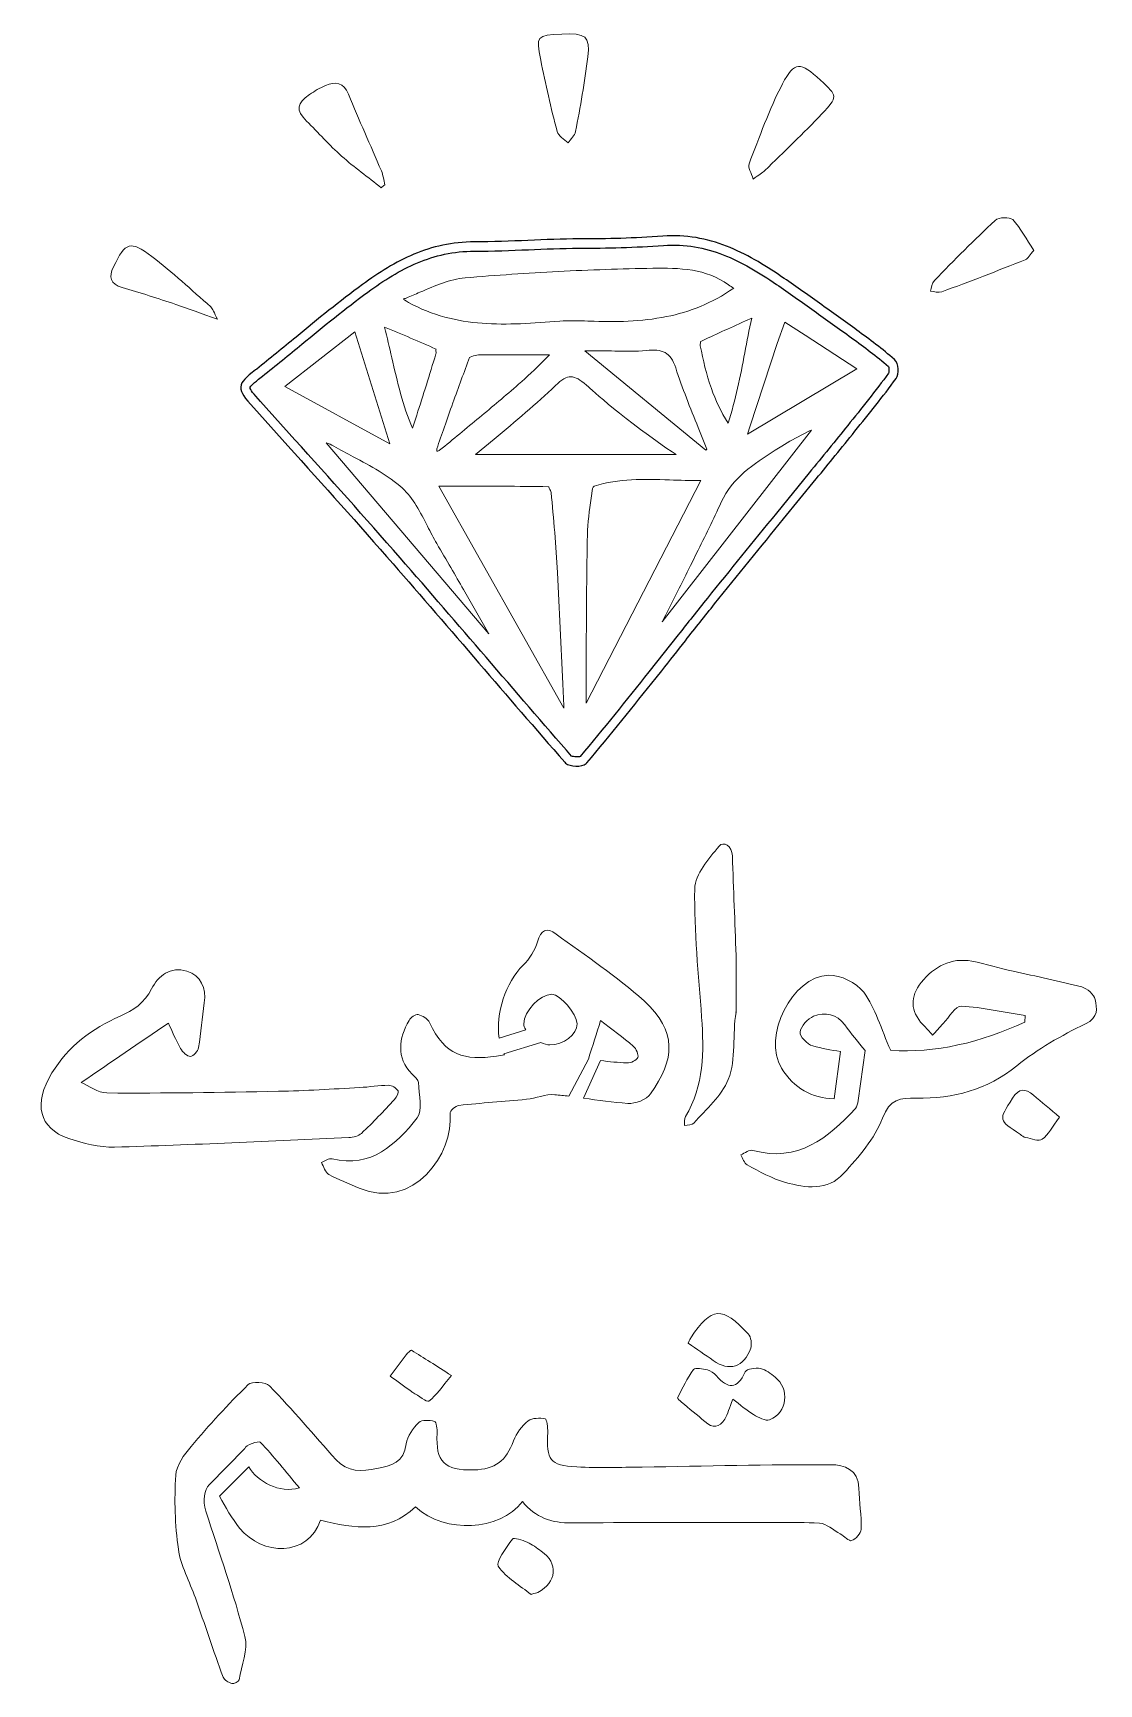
# Model space of a CAD drawing. Header units: millimetres. Extents: x -16 to 15.9, y -25.9 to 23.5.
import ezdxf

# ---------------------------------------------------------------- set-up
doc = ezdxf.new("R2010")
doc.units = ezdxf.units.MM
doc.header["$MEASUREMENT"] = 0
doc.layers.add('Layer 1', color=7, linetype='Continuous')

msp = doc.modelspace()

# ---------------------------------------------------------------- linework, layer by layer
at = {"layer": 'Layer 1', "color": 250, "lineweight": 18}
for points, knots in [([(-0.1737, 23.4468), (0.5492, 23.4813), (0.6822, 23.3878), (0.6077, 22.7651), (0.5175, 22.0161), (0.3797, 21.2721), (0.2434, 20.5298), (0.2212, 20.4096), (0.096, 20.308), (0.0188, 20.1984), (-0.0941, 20.3085), (-0.2742, 20.4015), (-0.3087, 20.5326), (-0.4944, 21.2394), (-0.6607, 21.9521), (-0.8013, 22.6701), (-0.946, 23.4074), (-0.9293, 23.4107), (-0.1737, 23.4468)], [0, 0, 0, 0, 0.1666667, 0.1666667, 0.1666667, 0.3333333, 0.3333333, 0.3333333, 0.5, 0.5, 0.5, 0.6666667, 0.6666667, 0.6666667, 0.8333333, 0.8333333, 0.8333333, 1, 1, 1, 1]), ([(5.5584, 19.1125), (5.5023, 19.2994), (5.3944, 19.4595), (5.4339, 19.5618), (5.7463, 20.3698), (6.036, 21.1927), (6.4348, 21.9584), (6.7923, 22.645), (6.9764, 22.6267), (7.5723, 22.0706), (8.0879, 21.5908), (8.1033, 21.5759), (7.6135, 21.0592), (7.0613, 20.4782), (6.4781, 19.9261), (5.9049, 19.365), (5.8303, 19.2921), (5.7353, 19.2398), (5.5584, 19.1125)], [0, 0, 0, 0, 0.1666667, 0.1666667, 0.1666667, 0.3333333, 0.3333333, 0.3333333, 0.5, 0.5, 0.5, 0.6666667, 0.6666667, 0.6666667, 0.8333333, 0.8333333, 0.8333333, 1, 1, 1, 1]), ([(-5.5738, 18.8532), (-5.9709, 19.1657), (-6.3846, 19.4605), (-6.7604, 19.7964), (-7.1297, 20.1255), (-7.4599, 20.4981), (-7.8103, 20.8483), (-8.1321, 21.1703), (-8.1127, 21.3855), (-7.7223, 21.6406), (-7.569, 21.7407), (-7.4121, 21.8419), (-7.2436, 21.9103), (-6.944, 22.0315), (-6.7038, 22.0183), (-6.5547, 21.6474), (-6.245, 20.8773), (-5.8958, 20.1226), (-5.571, 19.3582), (-5.5155, 19.2269), (-5.4999, 19.079), (-5.466, 18.9389), (-5.5021, 18.9105), (-5.5382, 18.8815), (-5.5738, 18.8532)], [0, 0, 0, 0, 0.125, 0.125, 0.125, 0.25, 0.25, 0.25, 0.375, 0.375, 0.375, 0.5, 0.5, 0.5, 0.625, 0.625, 0.625, 0.75, 0.75, 0.75, 0.875, 0.875, 0.875, 1, 1, 1, 1]), ([(13.9571, 16.9775), (13.8465, 16.8513), (13.7915, 16.7316), (13.7035, 16.6966), (12.8733, 16.3658), (12.0388, 16.0449), (11.2009, 15.7352), (11.1047, 15.6997), (10.9789, 15.747), (10.8661, 15.7558), (10.9034, 15.8632), (10.9101, 16), (10.9811, 16.0733), (11.5784, 16.6843), (12.1762, 17.2961), (12.804, 17.8748), (12.9074, 17.97), (13.2455, 17.9839), (13.3271, 17.8966), (13.5695, 17.6381), (13.738, 17.311), (13.9571, 16.9775)], [0, 0, 0, 0, 0.1428571, 0.1428571, 0.1428571, 0.2857143, 0.2857143, 0.2857143, 0.4285714, 0.4285714, 0.4285714, 0.5714286, 0.5714286, 0.5714286, 0.7142857, 0.7142857, 0.7142857, 0.8571429, 0.8571429, 0.8571429, 1, 1, 1, 1]), ([(-10.4802, 14.9163), (-10.9689, 15.091), (-11.3442, 15.2339), (-11.7257, 15.3596), (-12.2578, 15.5358), (-12.7916, 15.7099), (-13.3299, 15.8655), (-13.6931, 15.9706), (-13.7358, 16.182), (-13.589, 16.4861), (-13.2309, 17.2273), (-13.0925, 17.2857), (-12.4397, 16.7892), (-11.8264, 16.3226), (-11.2586, 15.7949), (-10.6775, 15.2867), (-10.6092, 15.2261), (-10.5842, 15.116), (-10.4802, 14.9163)], [0, 0, 0, 0, 0.1666667, 0.1666667, 0.1666667, 0.3333333, 0.3333333, 0.3333333, 0.5, 0.5, 0.5, 0.6666667, 0.6666667, 0.6666667, 0.8333333, 0.8333333, 0.8333333, 1, 1, 1, 1]), ([(5.0474, -5.8217), (4.9273, -6.4906), (5.0608, -7.2167), (4.8128, -7.8346), (4.6137, -8.3294), (4.1467, -8.7192), (3.7841, -9.1435), (3.7324, -9.2041), (3.5996, -9.1936), (3.5039, -9.2158), (3.5122, -9.1252), (3.4916, -9.0167), (3.534, -8.9455), (4.0827, -8.0152), (4.0888, -7.0033), (4.0155, -5.9723), (3.9238, -4.6912), (3.7837, -3.4074), (3.8097, -2.1279), (3.8187, -1.6925), (4.2245, -1.2299), (4.5371, -0.8529), (4.6693, -0.6932), (4.9262, -0.8417), (4.9357, -1.1459), (4.9658, -2.138), (5.0164, -3.1294), (5.0448, -4.1213), (5.0602, -4.6879), (5.0474, -5.255), (5.0474, -5.8217), (5.0998, -5.8284), (4.9953, -5.8155), (5.0474, -5.8217)], [0, 0, 0, 0, 0.0909091, 0.0909091, 0.0909091, 0.1818182, 0.1818182, 0.1818182, 0.2727273, 0.2727273, 0.2727273, 0.3636364, 0.3636364, 0.3636364, 0.4545455, 0.4545455, 0.4545455, 0.5454545, 0.5454545, 0.5454545, 0.6363636, 0.6363636, 0.6363636, 0.7272727, 0.7272727, 0.7272727, 0.8181818, 0.8181818, 0.8181818, 0.9090909, 0.9090909, 0.9090909, 1, 1, 1, 1]), ([(0.9911, -6.0708), (0.8677, -6.4612), (0.7531, -6.8231), (0.6241, -7.2302), (0.6241, -7.2302), (0.0403, -8.3347), (0.0403, -8.3347), (-0.1003, -8.3176), (-0.2409, -8.3023), (-0.3818, -8.2905), (-0.6581, -8.2678), (-0.9439, -8.399), (-1.229, -8.428), (-1.903, -8.4964), (-2.5796, -8.5358), (-3.2525, -8.6119), (-3.3515, -8.6231), (-3.52, -8.7782), (-3.5134, -8.8521), (-3.3988, -10.0349), (-4.6049, -11.7914), (-6.2373, -11.083), (-6.5426, -10.9506), (-6.859, -10.8378), (-7.1482, -10.6754), (-7.2538, -10.6154), (-7.2943, -10.4403), (-7.3649, -10.318), (-7.2589, -10.279), (-7.1399, -10.186), (-7.0481, -10.2084), (-5.866, -10.4947), (-5.1348, -9.7758), (-4.5002, -8.9878), (-4.3212, -8.7654), (-4.4469, -8.2872), (-4.4619, -7.9269), (-4.4659, -7.8407), (-4.5809, -7.754), (-4.6537, -7.6756), (-5.137, -7.1634), (-5.0464, -6.6152), (-4.7415, -6.0659), (-4.6938, -5.979), (-4.5464, -5.8741), (-4.4736, -5.8917), (-4.3446, -5.9234), (-4.181, -6.018), (-4.1293, -6.1308), (-3.6688, -7.1308), (-3.0793, -7.2718), (-2.1268, -7.1377), (-2.1268, -7.1377), (-2.1266, -7.1377), (-2.1266, -7.1377), (-2.0488, -7.1267), (-1.9685, -7.1139), (-1.8858, -7.0996), (-1.8858, -7.0996), (-1.9017, -7.0687), (-1.9017, -7.0687), (-1.9017, -7.0687), (-0.7966, -6.7296), (-0.7966, -6.7296), (-0.7054, -6.7715), (-0.6125, -6.7979), (-0.5281, -6.8004), (-0.1282, -6.8125), (0.2905, -6.4867), (0.2865, -6.1649), (0.2832, -5.8723), (-0.2194, -5.2863), (-0.4669, -5.2863), (-0.8178, -5.2857), (-1.302, -5.7927), (-1.3086, -6.1682), (-1.3097, -6.2248), (-1.2875, -6.2873), (-1.2489, -6.3504), (-1.2489, -6.3504), (-2.0453, -6.595), (-2.0453, -6.595), (-2.1537, -5.8611), (-1.8574, -4.9367), (-1.3275, -4.4163), (-1.1357, -4.2277), (-0.9738, -3.968), (-0.8966, -3.7117), (-0.7899, -3.3564), (-0.6203, -3.2775), (-0.3418, -3.482), (0.5463, -4.136), (1.4748, -4.7474), (2.2916, -5.4814), (3.2981, -6.3866), (3.2113, -7.2491), (2.4873, -8.2644), (2.3635, -8.439), (2.0313, -8.5675), (1.8074, -8.5518), (1.363, -8.5217), (0.9214, -8.4548), (0.4798, -8.393), (0.4798, -8.393), (0.9881, -7.2703), (0.9881, -7.2703), (1.2596, -7.301), (1.5189, -7.3297), (1.779, -7.3398), (1.8919, -7.3435), (2.0709, -7.263), (2.1059, -7.1757), (2.1387, -7.0928), (2.0548, -6.915), (1.9691, -6.8398), (1.6644, -6.5763), (1.3364, -6.3389), (0.9911, -6.0708)], [0, 0, 0, 0, 0.025641, 0.025641, 0.025641, 0.0512821, 0.0512821, 0.0512821, 0.0769231, 0.0769231, 0.0769231, 0.1025641, 0.1025641, 0.1025641, 0.1282051, 0.1282051, 0.1282051, 0.1538462, 0.1538462, 0.1538462, 0.1794872, 0.1794872, 0.1794872, 0.2051282, 0.2051282, 0.2051282, 0.2307692, 0.2307692, 0.2307692, 0.2564103, 0.2564103, 0.2564103, 0.2820513, 0.2820513, 0.2820513, 0.3076923, 0.3076923, 0.3076923, 0.3333333, 0.3333333, 0.3333333, 0.3589744, 0.3589744, 0.3589744, 0.3846154, 0.3846154, 0.3846154, 0.4102564, 0.4102564, 0.4102564, 0.4358974, 0.4358974, 0.4358974, 0.4615385, 0.4615385, 0.4615385, 0.4871795, 0.4871795, 0.4871795, 0.5128205, 0.5128205, 0.5128205, 0.5384615, 0.5384615, 0.5384615, 0.5641026, 0.5641026, 0.5641026, 0.5897436, 0.5897436, 0.5897436, 0.6153846, 0.6153846, 0.6153846, 0.6410256, 0.6410256, 0.6410256, 0.6666667, 0.6666667, 0.6666667, 0.6923077, 0.6923077, 0.6923077, 0.7179487, 0.7179487, 0.7179487, 0.7435897, 0.7435897, 0.7435897, 0.7692308, 0.7692308, 0.7692308, 0.7948718, 0.7948718, 0.7948718, 0.8205128, 0.8205128, 0.8205128, 0.8461538, 0.8461538, 0.8461538, 0.8717949, 0.8717949, 0.8717949, 0.8974359, 0.8974359, 0.8974359, 0.9230769, 0.9230769, 0.9230769, 0.9487179, 0.9487179, 0.9487179, 0.974359, 0.974359, 0.974359, 1, 1, 1, 1]), ([(-11.9474, -6.1497), (-12.8209, -6.7447), (-13.6522, -7.3107), (-14.5563, -7.9268), (-14.3273, -8.0247), (-14.057, -8.237), (-13.7851, -8.2387), (-12.0748, -8.2498), (-10.3632, -8.222), (-8.6529, -8.1886), (-7.8427, -8.1725), (-7.033, -8.1197), (-6.2235, -8.0769), (-5.9332, -8.0619), (-5.6441, -8.0113), (-5.3544, -8.0096), (-5.2554, -8.0091), (-5.1265, -8.0885), (-5.0691, -8.1708), (-5.0392, -8.2143), (-5.112, -8.3644), (-5.1749, -8.4317), (-5.4967, -8.7786), (-5.8221, -9.1228), (-6.1663, -9.447), (-6.2541, -9.5298), (-6.4136, -9.566), (-6.5432, -9.572), (-8.8797, -9.6772), (-11.2167, -9.7917), (-13.555, -9.8595), (-14.0119, -9.8729), (-14.4912, -9.7489), (-14.9305, -9.601), (-15.8253, -9.299), (-15.9987, -8.5551), (-15.4316, -7.6382), (-14.9411, -6.8448), (-14.2416, -6.3098), (-13.3926, -5.9394), (-13.0044, -5.7698), (-12.6625, -5.5474), (-12.4483, -5.1232), (-12.2516, -4.7328), (-11.8779, -4.4403), (-11.3953, -4.5949), (-10.9659, -4.7317), (-10.813, -5.0953), (-10.8715, -5.5425), (-10.9292, -5.9889), (-10.9666, -6.4387), (-11.0438, -6.8813), (-11.0622, -6.9871), (-11.2046, -7.1483), (-11.2868, -7.1466), (-11.3891, -7.1444), (-11.5215, -7.0181), (-11.5816, -6.9119), (-11.7299, -6.6501), (-11.8445, -6.3687), (-11.9474, -6.1497)], [0, 0, 0, 0, 0.05, 0.05, 0.05, 0.1, 0.1, 0.1, 0.15, 0.15, 0.15, 0.2, 0.2, 0.2, 0.25, 0.25, 0.25, 0.3, 0.3, 0.3, 0.35, 0.35, 0.35, 0.4, 0.4, 0.4, 0.45, 0.45, 0.45, 0.5, 0.5, 0.5, 0.55, 0.55, 0.55, 0.6, 0.6, 0.6, 0.65, 0.65, 0.65, 0.7, 0.7, 0.7, 0.75, 0.75, 0.75, 0.8, 0.8, 0.8, 0.85, 0.85, 0.85, 0.9, 0.9, 0.9, 0.95, 0.95, 0.95, 1, 1, 1, 1]), ([(8.9095, -6.9719), (8.7067, -6.7167), (8.492, -6.4692), (8.3035, -6.2041), (8.0566, -5.857), (7.7085, -5.8165), (7.3688, -5.9444), (7.1902, -6.0123), (6.9913, -6.2347), (6.9601, -6.4149), (6.9394, -6.5332), (7.1785, -6.7868), (7.3415, -6.8302), (7.6128, -6.9033), (7.8897, -6.9542), (8.1679, -6.9999), (8.1679, -6.9999), (7.9792, -8.4166), (7.9792, -8.4166), (7.3184, -8.3922), (6.7785, -8.1066), (6.4046, -7.4923), (5.8307, -6.551), (6.7199, -4.7439), (7.8136, -4.716), (8.1689, -4.7072), (8.6594, -4.9402), (8.8657, -5.2244), (9.2148, -5.7059), (9.3873, -6.3159), (9.6759, -6.9659), (10.9986, -7.0508), (12.376, -6.729), (13.6921, -6.1179), (13.6921, -6.1179), (13.7032, -5.9232), (13.7032, -5.9232), (13.0643, -5.8203), (12.4277, -5.6742), (11.785, -5.643), (11.6136, -5.6346), (11.4229, -5.9756), (11.2461, -6.1601), (11.1365, -6.2736), (11.0359, -6.3953), (10.9308, -6.5138), (10.8334, -6.4065), (10.7379, -6.2985), (10.6389, -6.1929), (10.2568, -5.7864), (10.2491, -5.3555), (10.5899, -4.9329), (10.977, -4.4544), (11.4718, -4.1775), (12.1079, -4.2965), (12.5243, -4.3748), (12.9319, -4.5017), (13.3451, -4.5967), (14.028, -4.7528), (14.7174, -4.8841), (15.393, -5.0664), (15.556, -5.1098), (15.7678, -5.2939), (15.7956, -5.4435), (15.8451, -5.7048), (15.9097, -5.9783), (15.5043, -6.1724), (14.7841, -6.516), (14.0752, -6.9259), (13.4535, -7.4224), (12.5538, -8.1408), (11.5518, -8.4221), (10.4398, -8.3927), (9.9539, -8.3793), (9.6497, -8.4155), (9.43, -8.9943), (9.197, -9.6071), (8.7144, -10.147), (8.2634, -10.6491), (7.7892, -11.1784), (7.1253, -11.0805), (6.5214, -10.9142), (6.1222, -10.8042), (5.7489, -10.5884), (5.3781, -10.3927), (5.2863, -10.3449), (5.2502, -10.1909), (5.1891, -10.0858), (5.3092, -10.0402), (5.4471, -9.929), (5.5466, -9.9569), (6.8989, -10.3333), (7.7892, -9.5882), (8.6222, -8.7052), (8.6732, -8.6511), (8.6843, -8.5498), (8.6961, -8.4666), (8.6961, -8.4666), (8.9095, -6.9719), (8.9095, -6.9719)], [0, 0, 0, 0, 0.030303, 0.030303, 0.030303, 0.0606061, 0.0606061, 0.0606061, 0.0909091, 0.0909091, 0.0909091, 0.1212121, 0.1212121, 0.1212121, 0.1515152, 0.1515152, 0.1515152, 0.1818182, 0.1818182, 0.1818182, 0.2121212, 0.2121212, 0.2121212, 0.2424242, 0.2424242, 0.2424242, 0.2727273, 0.2727273, 0.2727273, 0.3030303, 0.3030303, 0.3030303, 0.3333333, 0.3333333, 0.3333333, 0.3636364, 0.3636364, 0.3636364, 0.3939394, 0.3939394, 0.3939394, 0.4242424, 0.4242424, 0.4242424, 0.4545455, 0.4545455, 0.4545455, 0.4848485, 0.4848485, 0.4848485, 0.5151515, 0.5151515, 0.5151515, 0.5454545, 0.5454545, 0.5454545, 0.5757576, 0.5757576, 0.5757576, 0.6060606, 0.6060606, 0.6060606, 0.6363636, 0.6363636, 0.6363636, 0.6666667, 0.6666667, 0.6666667, 0.6969697, 0.6969697, 0.6969697, 0.7272727, 0.7272727, 0.7272727, 0.7575758, 0.7575758, 0.7575758, 0.7878788, 0.7878788, 0.7878788, 0.8181818, 0.8181818, 0.8181818, 0.8484848, 0.8484848, 0.8484848, 0.8787879, 0.8787879, 0.8787879, 0.9090909, 0.9090909, 0.9090909, 0.9393939, 0.9393939, 0.9393939, 0.969697, 0.969697, 0.969697, 1, 1, 1, 1]), ([(14.7277, -8.96), (14.508, -9.2569), (14.398, -9.4927), (14.2133, -9.6228), (14.1094, -9.6967), (13.8819, -9.6028), (13.7117, -9.5722), (13.6556, -9.5616), (13.6061, -9.5128), (13.5555, -9.4798), (12.891, -9.0495), (12.9016, -9.0557), (13.3219, -8.3923), (13.5138, -8.0898), (13.7018, -8.0948), (13.947, -8.306), (14.1961, -8.5207), (14.4508, -8.7286), (14.7277, -8.96)], [0, 0, 0, 0, 0.1666667, 0.1666667, 0.1666667, 0.3333333, 0.3333333, 0.3333333, 0.5, 0.5, 0.5, 0.6666667, 0.6666667, 0.6666667, 0.8333333, 0.8333333, 0.8333333, 1, 1, 1, 1]), ([(3.6161, -15.7302), (3.6656, -15.6179), (3.6738, -15.5878), (3.6905, -15.5629), (4.3088, -14.6316), (4.6375, -14.6048), (5.4109, -15.4506), (5.4943, -15.5418), (5.5266, -15.753), (5.4844, -15.8749), (5.287, -16.4486), (4.8383, -16.5843), (4.3616, -16.2451), (4.1177, -16.0705), (3.868, -15.9037), (3.6161, -15.7302)], [0, 0, 0, 0, 0.2, 0.2, 0.2, 0.4, 0.4, 0.4, 0.6, 0.6, 0.6, 0.8, 0.8, 0.8, 1, 1, 1, 1]), ([(-3.4754, -16.6942), (-3.7573, -17.0305), (-3.9207, -17.2868), (-4.1482, -17.4592), (-4.2093, -17.5054), (-4.4645, -17.2941), (-4.6303, -17.2012), (-4.6436, -17.1933), (-4.6541, -17.1823), (-4.6664, -17.1733), (-4.8805, -17.02), (-5.0945, -16.866), (-5.3087, -16.7118), (-5.1501, -16.4984), (-4.9939, -16.2837), (-4.831, -16.0741), (-4.7876, -16.0173), (-4.6915, -15.9273), (-4.6708, -15.9401), (-4.2973, -16.1647), (-3.9308, -16.4027), (-3.4754, -16.6942)], [0, 0, 0, 0, 0.1428571, 0.1428571, 0.1428571, 0.2857143, 0.2857143, 0.2857143, 0.4285714, 0.4285714, 0.4285714, 0.5714286, 0.5714286, 0.5714286, 0.7142857, 0.7142857, 0.7142857, 0.8571429, 0.8571429, 0.8571429, 1, 1, 1, 1]), ([(4.9502, -17.4027), (4.8429, -17.6745), (4.7973, -17.8481), (4.7095, -17.9959), (4.5509, -18.2645), (4.3453, -18.2801), (4.1095, -18.0716), (3.8831, -17.8709), (3.6435, -17.6846), (3.4117, -17.4895), (3.366, -17.451), (3.2848, -17.3789), (3.2943, -17.3604), (3.4423, -17.0724), (3.5824, -16.7761), (3.7742, -16.5186), (3.8231, -16.453), (4.05, -16.497), (4.1867, -16.5291), (4.2846, -16.552), (4.3864, -16.622), (4.4537, -16.6987), (4.8035, -17.0986), (5.0736, -17.1235), (5.3184, -16.587), (5.3595, -16.4964), (5.6319, -16.4585), (5.7815, -16.4853), (5.9361, -16.5124), (6.0817, -16.6354), (6.213, -16.7394), (6.6618, -17.0951), (6.5839, -17.8087), (6.0512, -18.0188), (5.9288, -18.0678), (5.7148, -17.9515), (5.5703, -17.8653), (5.3561, -17.7374), (5.1676, -17.5678), (4.9502, -17.4027)], [0, 0, 0, 0, 0.0769231, 0.0769231, 0.0769231, 0.1538462, 0.1538462, 0.1538462, 0.2307692, 0.2307692, 0.2307692, 0.3076923, 0.3076923, 0.3076923, 0.3846154, 0.3846154, 0.3846154, 0.4615385, 0.4615385, 0.4615385, 0.5384615, 0.5384615, 0.5384615, 0.6153846, 0.6153846, 0.6153846, 0.6923077, 0.6923077, 0.6923077, 0.7692308, 0.7692308, 0.7692308, 0.8461538, 0.8461538, 0.8461538, 0.9230769, 0.9230769, 0.9230769, 1, 1, 1, 1]), ([(-8.026, -20.0602), (-8.4353, -19.5675), (-8.795, -19.1093), (-9.1949, -18.6896), (-9.2415, -18.6405), (-9.6408, -18.7813), (-9.6575, -18.8735), (-9.6575, -18.8735), (-10.7233, -19.9633), (-10.7233, -19.9633), (-10.7233, -19.9633), (-10.7233, -19.9634), (-10.7233, -19.9634), (-10.8693, -20.1127), (-10.9298, -20.4297), (-10.8247, -20.7563), (-10.4215, -22.0019), (-9.9855, -23.2402), (-9.658, -24.5052), (-9.5563, -24.8977), (-9.7519, -25.3709), (-9.8309, -25.8031), (-9.8403, -25.853), (-9.9839, -25.9254), (-10.0429, -25.9091), (-10.143, -25.8803), (-10.2763, -25.8079), (-10.308, -25.7224), (-10.595, -24.9344), (-10.8601, -24.1381), (-11.1382, -23.3469), (-11.3089, -22.8605), (-11.5759, -22.39), (-11.6481, -21.8906), (-11.7537, -21.1634), (-11.7699, -20.4138), (-11.7266, -19.6793), (-11.7087, -19.3823), (-11.4752, -19.0653), (-11.2673, -18.8196), (-10.725, -18.1786), (-10.1601, -17.553), (-9.559, -16.9681), (-9.4512, -16.8629), (-9.0341, -16.8885), (-8.9184, -17.0075), (-8.229, -17.7171), (-7.5845, -18.471), (-6.9272, -19.2127), (-6.5853, -19.5987), (-6.1549, -19.5642), (-5.7118, -19.4797), (-5.2798, -19.3974), (-4.8933, -19.2973), (-4.8282, -18.7351), (-4.8021, -18.5094), (-4.6219, -18.273), (-4.4512, -18.1034), (-4.3628, -18.0156), (-4.1304, -18.0279), (-3.9831, -18.0673), (-3.9257, -18.0823), (-3.8924, -18.3014), (-3.9002, -18.4243), (-3.9541, -19.2706), (-3.6905, -19.5398), (-2.8071, -19.518), (-2.1509, -19.5019), (-1.8401, -19.2501), (-1.6137, -18.6445), (-1.5304, -18.4215), (-1.3634, -18.2041), (-1.1784, -18.0545), (-1.0605, -17.96), (-0.8326, -17.9611), (-0.6669, -17.9905), (-0.6185, -17.9995), (-0.5864, -18.2536), (-0.5924, -18.3931), (-0.6308, -19.2367), (-0.5429, -19.3757), (0.28, -19.4274), (0.9312, -19.4692), (1.5867, -19.4424), (2.24, -19.4329), (4.1239, -19.4074), (6.0067, -19.3539), (7.89, -19.3634), (8.2693, -19.3651), (8.7158, -19.5013), (8.7246, -20.0697), (8.7312, -20.4795), (8.8014, -20.8893), (8.7913, -21.2985), (8.7886, -21.4186), (8.6296, -21.5849), (8.5044, -21.6348), (8.4299, -21.6649), (8.2838, -21.5031), (8.1652, -21.4358), (7.9589, -21.3196), (7.7532, -21.1223), (7.5403, -21.1122), (6.7295, -21.0739), (5.916, -21.0966), (5.1037, -21.0972), (3.4461, -21.0977), (1.788, -21.0855), (0.1309, -21.1078), (-0.4734, -21.1155), (-0.9659, -20.9421), (-1.3458, -20.4694), (-2.0574, -21.3513), (-3.6355, -21.4386), (-4.5519, -20.628), (-5.3988, -21.4252), (-6.3718, -21.2774), (-7.3883, -21.0222), (-7.7741, -22.1315), (-9.1386, -22.097), (-9.8137, -21.2617), (-10.0484, -20.9713), (-10.2308, -20.6384), (-10.4163, -20.305), (-10.4163, -20.305), (-9.5432, -19.4236), (-9.5432, -19.4236), (-9.2754, -19.882), (-8.6218, -20.2227), (-8.026, -20.0602)], [0, 0, 0, 0, 0.0232558, 0.0232558, 0.0232558, 0.0465116, 0.0465116, 0.0465116, 0.0697674, 0.0697674, 0.0697674, 0.0930233, 0.0930233, 0.0930233, 0.1162791, 0.1162791, 0.1162791, 0.1395349, 0.1395349, 0.1395349, 0.1627907, 0.1627907, 0.1627907, 0.1860465, 0.1860465, 0.1860465, 0.2093023, 0.2093023, 0.2093023, 0.2325581, 0.2325581, 0.2325581, 0.255814, 0.255814, 0.255814, 0.2790698, 0.2790698, 0.2790698, 0.3023256, 0.3023256, 0.3023256, 0.3255814, 0.3255814, 0.3255814, 0.3488372, 0.3488372, 0.3488372, 0.372093, 0.372093, 0.372093, 0.3953488, 0.3953488, 0.3953488, 0.4186047, 0.4186047, 0.4186047, 0.4418605, 0.4418605, 0.4418605, 0.4651163, 0.4651163, 0.4651163, 0.4883721, 0.4883721, 0.4883721, 0.5116279, 0.5116279, 0.5116279, 0.5348837, 0.5348837, 0.5348837, 0.5581395, 0.5581395, 0.5581395, 0.5813953, 0.5813953, 0.5813953, 0.6046512, 0.6046512, 0.6046512, 0.627907, 0.627907, 0.627907, 0.6511628, 0.6511628, 0.6511628, 0.6744186, 0.6744186, 0.6744186, 0.6976744, 0.6976744, 0.6976744, 0.7209302, 0.7209302, 0.7209302, 0.744186, 0.744186, 0.744186, 0.7674419, 0.7674419, 0.7674419, 0.7906977, 0.7906977, 0.7906977, 0.8139535, 0.8139535, 0.8139535, 0.8372093, 0.8372093, 0.8372093, 0.8604651, 0.8604651, 0.8604651, 0.8837209, 0.8837209, 0.8837209, 0.9069767, 0.9069767, 0.9069767, 0.9302326, 0.9302326, 0.9302326, 0.9534884, 0.9534884, 0.9534884, 0.9767442, 0.9767442, 0.9767442, 1, 1, 1, 1]), ([(-1.0918, -23.2438), (-1.411, -22.9882), (-1.8287, -22.7551), (-2.0722, -22.402), (-2.1573, -22.2797), (-1.8313, -21.8454), (-1.6463, -21.5874), (-1.6107, -21.5379), (-1.3487, -21.6224), (-1.2075, -21.6831), (-1.0557, -21.7487), (-0.9211, -21.8549), (-0.7832, -21.9499), (-0.2678, -22.303), (-0.3179, -22.8908), (-0.8883, -23.1833), (-0.9272, -23.2027), (-0.9728, -23.2095), (-1.0918, -23.2438)], [0, 0, 0, 0, 0.1666667, 0.1666667, 0.1666667, 0.3333333, 0.3333333, 0.3333333, 0.5, 0.5, 0.5, 0.6666667, 0.6666667, 0.6666667, 0.8333333, 0.8333333, 0.8333333, 1, 1, 1, 1])]:
    msp.add_open_spline(points, degree=3, knots=knots, dxfattribs=at)
at = {"layer": 'Layer 1', "color": 140}
for points, knots in [([(0.3436, 17.3189), (0.7791, 17.3189), (1.1957, 17.3243), (1.6012, 17.337), (2.011, 17.3499), (2.4252, 17.3711), (2.8549, 17.4023), (3.547, 17.4532), (4.1731, 17.3312), (4.7602, 17.1042), (5.3413, 16.8795), (5.8821, 16.5524), (6.4109, 16.1885), (6.7906, 15.9274), (7.1678, 15.6615), (7.5431, 15.3939), (7.9316, 15.1165), (8.3008, 14.8498), (8.665, 14.5859), (8.8517, 14.4506), (9.0407, 14.3115), (9.2342, 14.1627), (9.4229, 14.0176), (9.6084, 13.8678), (9.787, 13.7121), (9.8513, 13.6558), (9.8901, 13.543), (9.8983, 13.4331), (9.9063, 13.3266), (9.8871, 13.2102), (9.8363, 13.1412), (9.6371, 12.8692), (9.4341, 12.6042), (9.2296, 12.344), (9.0314, 12.0915), (8.8194, 11.8279), (8.6061, 11.5636), (8.2029, 11.0643), (7.8243, 10.601), (7.4476, 10.1406), (7.4476, 10.1406), (6.4672, 8.9397), (6.4672, 8.9397), (5.782, 8.0991), (5.0969, 7.2581), (4.4035, 6.3964), (4.1204, 6.0449), (3.8258, 5.6707), (3.5316, 5.2967), (3.2995, 5.0021), (3.0683, 4.7085), (2.8193, 4.3967), (2.8193, 4.3967), (2.6517, 4.1877), (2.6517, 4.1877), (1.9694, 3.3339), (1.2869, 2.4797), (0.583, 1.6421), (0.583, 1.6421), (0.5612, 1.6198), (0.5612, 1.6198), (0.4972, 1.5638), (0.371, 1.5383), (0.2512, 1.5417), (0.1349, 1.5452), (0.01, 1.5759), (-0.0566, 1.6321), (-0.0566, 1.6321), (-0.0815, 1.6562), (-0.0815, 1.6562), (-0.9684, 2.6711), (-1.809, 3.647), (-2.6488, 4.6226), (-3.5173, 5.6313), (-4.3858, 6.6401), (-5.2221, 7.5968), (-6.2488, 8.7709), (-7.3083, 9.9488), (-8.3674, 11.1262), (-8.3674, 11.1262), (-9.3925, 12.2675), (-9.3925, 12.2675), (-9.658, 12.5637), (-9.7891, 12.7103), (-9.7774, 12.8851), (-9.7656, 13.0608), (-9.6219, 13.1742), (-9.3388, 13.3972), (-9.3388, 13.3972), (-9.3025, 13.4257), (-9.3025, 13.4257), (-8.9121, 13.7331), (-8.5184, 14.0571), (-8.1251, 14.3807), (-7.4718, 14.9185), (-6.818, 15.4568), (-6.1382, 15.9533), (-5.6485, 16.3116), (-5.145, 16.6303), (-4.5984, 16.8594), (-4.0466, 17.0905), (-3.4514, 17.2308), (-2.7828, 17.23), (-2.2447, 17.2295), (-1.7105, 17.2524), (-1.1825, 17.2749), (-0.666, 17.297), (-0.1547, 17.3189), (0.3436, 17.3189)], [0, 0, 0, 0, 0.0277778, 0.0277778, 0.0277778, 0.0555556, 0.0555556, 0.0555556, 0.0833333, 0.0833333, 0.0833333, 0.1111111, 0.1111111, 0.1111111, 0.1388889, 0.1388889, 0.1388889, 0.1666667, 0.1666667, 0.1666667, 0.1944444, 0.1944444, 0.1944444, 0.2222222, 0.2222222, 0.2222222, 0.25, 0.25, 0.25, 0.2777778, 0.2777778, 0.2777778, 0.3055556, 0.3055556, 0.3055556, 0.3333333, 0.3333333, 0.3333333, 0.3611111, 0.3611111, 0.3611111, 0.3888889, 0.3888889, 0.3888889, 0.4166667, 0.4166667, 0.4166667, 0.4444444, 0.4444444, 0.4444444, 0.4722222, 0.4722222, 0.4722222, 0.5, 0.5, 0.5, 0.5277778, 0.5277778, 0.5277778, 0.5555556, 0.5555556, 0.5555556, 0.5833333, 0.5833333, 0.5833333, 0.6111111, 0.6111111, 0.6111111, 0.6388889, 0.6388889, 0.6388889, 0.6666667, 0.6666667, 0.6666667, 0.6944444, 0.6944444, 0.6944444, 0.7222222, 0.7222222, 0.7222222, 0.75, 0.75, 0.75, 0.7777778, 0.7777778, 0.7777778, 0.8055556, 0.8055556, 0.8055556, 0.8333333, 0.8333333, 0.8333333, 0.8611111, 0.8611111, 0.8611111, 0.8888889, 0.8888889, 0.8888889, 0.9166667, 0.9166667, 0.9166667, 0.9444444, 0.9444444, 0.9444444, 0.9722222, 0.9722222, 0.9722222, 1, 1, 1, 1]), ([(1.61, 17.0599), (1.1832, 17.0464), (0.7658, 17.0409), (0.3436, 17.0409), (-0.1659, 17.0409), (-0.6663, 17.0194), (-1.1718, 16.9978), (-1.7, 16.9753), (-2.2344, 16.9523), (-2.7828, 16.9529), (-3.4104, 16.9535), (-3.9708, 16.8211), (-4.4909, 16.6033), (-5.0156, 16.3831), (-5.5011, 16.0756), (-5.9743, 15.7295), (-6.6533, 15.2336), (-7.3013, 14.7001), (-7.9492, 14.1667), (-8.3378, 13.8469), (-8.7269, 13.5266), (-9.131, 13.2079), (-9.131, 13.2079), (-9.1673, 13.1787), (-9.1673, 13.1787), (-9.3858, 13.0066), (-9.4969, 12.919), (-9.5003, 12.8665), (-9.5043, 12.8075), (-9.399, 12.6899), (-9.1861, 12.4523), (-9.1861, 12.4523), (-8.1609, 11.3119), (-8.1609, 11.3119), (-7.1116, 10.1455), (-6.0621, 8.9785), (-5.0134, 7.7793), (-4.1241, 6.7619), (-3.2807, 5.7825), (-2.4382, 4.8038), (-1.5735, 3.7993), (-0.7087, 2.7953), (0.1235, 1.8429), (0.1235, 1.8429), (0.1251, 1.8412), (0.1251, 1.8412), (0.1459, 1.8283), (0.2005, 1.8204), (0.2588, 1.8188), (0.3131, 1.8173), (0.3612, 1.8196), (0.3757, 1.8266), (0.3757, 1.8266), (0.3787, 1.8295), (0.3787, 1.8295), (1.0774, 2.6608), (1.7566, 3.5109), (2.4355, 4.3604), (2.4355, 4.3604), (3.3131, 5.4682), (3.3131, 5.4682), (3.5979, 5.8301), (3.8832, 6.1924), (4.1873, 6.5701), (4.8627, 7.4096), (5.5574, 8.2621), (6.2522, 9.1147), (6.2522, 9.1147), (7.2326, 10.3165), (7.2326, 10.3165), (7.6298, 10.8022), (8.0253, 11.2859), (8.3898, 11.7373), (8.5936, 11.99), (8.799, 12.2453), (9.0112, 12.5155), (9.2173, 12.7779), (9.4193, 13.0413), (9.6127, 13.305), (9.6229, 13.3185), (9.6248, 13.3633), (9.6212, 13.4126), (9.6179, 13.4587), (9.6115, 13.4973), (9.6045, 13.5034), (9.4297, 13.656), (9.2486, 13.8019), (9.0649, 13.9433), (8.8862, 14.0808), (8.6953, 14.2211), (8.5021, 14.3612), (8.1211, 14.6372), (7.743, 14.9103), (7.3823, 15.1679), (7.0078, 15.435), (6.6318, 15.7002), (6.2533, 15.9602), (5.7398, 16.3136), (5.2167, 16.6306), (4.6603, 16.8457), (4.1099, 17.0585), (3.5229, 17.1728), (2.8745, 17.1252), (2.4505, 17.0944), (2.0323, 17.0733), (1.61, 17.0599)], [0, 0, 0, 0, 0.0285714, 0.0285714, 0.0285714, 0.0571429, 0.0571429, 0.0571429, 0.0857143, 0.0857143, 0.0857143, 0.1142857, 0.1142857, 0.1142857, 0.1428571, 0.1428571, 0.1428571, 0.1714286, 0.1714286, 0.1714286, 0.2, 0.2, 0.2, 0.2285714, 0.2285714, 0.2285714, 0.2571429, 0.2571429, 0.2571429, 0.2857143, 0.2857143, 0.2857143, 0.3142857, 0.3142857, 0.3142857, 0.3428571, 0.3428571, 0.3428571, 0.3714286, 0.3714286, 0.3714286, 0.4, 0.4, 0.4, 0.4285714, 0.4285714, 0.4285714, 0.4571429, 0.4571429, 0.4571429, 0.4857143, 0.4857143, 0.4857143, 0.5142857, 0.5142857, 0.5142857, 0.5428571, 0.5428571, 0.5428571, 0.5714286, 0.5714286, 0.5714286, 0.6, 0.6, 0.6, 0.6285714, 0.6285714, 0.6285714, 0.6571429, 0.6571429, 0.6571429, 0.6857143, 0.6857143, 0.6857143, 0.7142857, 0.7142857, 0.7142857, 0.7428571, 0.7428571, 0.7428571, 0.7714286, 0.7714286, 0.7714286, 0.8, 0.8, 0.8, 0.8285714, 0.8285714, 0.8285714, 0.8571429, 0.8571429, 0.8571429, 0.8857143, 0.8857143, 0.8857143, 0.9142857, 0.9142857, 0.9142857, 0.9428571, 0.9428571, 0.9428571, 0.9714286, 0.9714286, 0.9714286, 1, 1, 1, 1])]:
    msp.add_open_spline(points, degree=3, knots=knots, dxfattribs=at)
at = {"layer": 'Layer 1', "color": 140, "lineweight": 18}
for points, knots in [([(4.9749, 15.8463), (4.9202, 15.8762), (4.869, 15.9065), (4.8188, 15.9437), (4.4858, 16.1896), (4.1174, 16.3166), (3.7374, 16.3807), (3.3484, 16.4465), (2.9441, 16.4469), (2.5516, 16.4402), (1.6129, 16.4244), (0.6703, 16.3924), (-0.2743, 16.3442), (-1.199, 16.2971), (-2.1296, 16.2332), (-3.064, 16.1527), (-3.5167, 16.1136), (-3.9694, 15.9172), (-4.4153, 15.724), (-4.5527, 15.6644), (-4.69, 15.6048), (-4.8098, 15.5564), (-4.873, 15.531), (-4.9061, 15.5288), (-4.9058, 15.5246), (-4.9047, 15.5101), (-4.8556, 15.4754), (-4.7584, 15.4209), (-4.048, 15.0237), (-3.3091, 14.8525), (-2.5558, 14.7957), (-1.795, 14.7387), (-1.0142, 14.7981), (-0.2316, 14.86), (0.0465, 14.8823), (0.33, 14.8717), (0.6103, 14.8615), (0.6103, 14.8615), (0.6482, 14.86), (0.6482, 14.86), (1.4341, 14.8309), (2.2095, 14.8411), (2.963, 14.994), (3.6488, 15.1329), (4.3212, 15.3911), (4.9749, 15.8463)], [0, 0, 0, 0, 0.0666667, 0.0666667, 0.0666667, 0.1333333, 0.1333333, 0.1333333, 0.2, 0.2, 0.2, 0.2666667, 0.2666667, 0.2666667, 0.3333333, 0.3333333, 0.3333333, 0.4, 0.4, 0.4, 0.4666667, 0.4666667, 0.4666667, 0.5333333, 0.5333333, 0.5333333, 0.6, 0.6, 0.6, 0.6666667, 0.6666667, 0.6666667, 0.7333333, 0.7333333, 0.7333333, 0.8, 0.8, 0.8, 0.8666667, 0.8666667, 0.8666667, 0.9333333, 0.9333333, 0.9333333, 1, 1, 1, 1]), ([(5.5174, 14.9516), (5.5174, 14.9516), (5.3268, 14.8657), (5.3268, 14.8657), (4.8296, 14.6419), (4.3933, 14.4455), (3.9753, 14.2431), (3.9652, 14.2379), (3.9898, 14.2403), (3.9857, 14.2253), (3.9754, 14.1889), (3.9712, 14.1493), (3.9757, 14.1249), (4.0577, 13.6951), (4.1557, 13.2703), (4.3075, 12.8449), (4.4309, 12.4992), (4.5901, 12.1528), (4.8059, 11.8021), (5.0379, 12.5074), (5.1711, 13.2022), (5.3068, 13.9113), (5.3719, 14.2508), (5.4378, 14.594), (5.5174, 14.9516)], [0, 0, 0, 0, 0.125, 0.125, 0.125, 0.25, 0.25, 0.25, 0.375, 0.375, 0.375, 0.5, 0.5, 0.5, 0.625, 0.625, 0.625, 0.75, 0.75, 0.75, 0.875, 0.875, 0.875, 1, 1, 1, 1]), ([(8.6638, 13.4328), (8.6638, 13.4328), (7.1174, 14.4403), (7.1174, 14.4403), (7.1174, 14.4403), (6.5074, 14.8307), (6.5074, 14.8307), (6.5074, 14.8307), (6.2737, 14.188), (6.2737, 14.188), (6.2737, 14.188), (5.4676, 11.7249), (5.4676, 11.7249), (5.4676, 11.7249), (5.3913, 11.4802), (5.3913, 11.4802), (5.3913, 11.4802), (8.6638, 13.4328), (8.6638, 13.4328)], [0, 0, 0, 0, 0.1666667, 0.1666667, 0.1666667, 0.3333333, 0.3333333, 0.3333333, 0.5, 0.5, 0.5, 0.6666667, 0.6666667, 0.6666667, 0.8333333, 0.8333333, 0.8333333, 1, 1, 1, 1]), ([(-5.3148, 11.1826), (-5.3148, 11.1826), (-6.3606, 14.5415), (-6.3606, 14.5415), (-6.3606, 14.5415), (-8.4566, 12.9043), (-8.4566, 12.9043), (-8.4566, 12.9043), (-5.3148, 11.1826), (-5.3148, 11.1826)], [0, 0, 0, 0, 0.3333333, 0.3333333, 0.3333333, 0.6666667, 0.6666667, 0.6666667, 1, 1, 1, 1]), ([(-4.6358, 11.6534), (-4.6358, 11.6534), (-4.5106, 12.048), (-4.5106, 12.048), (-4.3199, 12.646), (-4.1295, 13.2449), (-3.9385, 13.8838), (-3.9317, 13.9068), (-3.9351, 13.9509), (-3.9449, 13.9925), (-3.9498, 14.0139), (-3.92, 14.015), (-3.9336, 14.0212), (-4.4307, 14.2486), (-4.9538, 14.4628), (-5.4768, 14.6755), (-5.3966, 14.37), (-5.3274, 14.0667), (-5.2582, 13.7643), (-5.094, 13.0436), (-4.93, 12.3252), (-4.6358, 11.6534)], [0, 0, 0, 0, 0.1428571, 0.1428571, 0.1428571, 0.2857143, 0.2857143, 0.2857143, 0.4285714, 0.4285714, 0.4285714, 0.5714286, 0.5714286, 0.5714286, 0.7142857, 0.7142857, 0.7142857, 0.8571429, 0.8571429, 0.8571429, 1, 1, 1, 1]), ([(-0.5359, 13.8538), (-0.5359, 13.8538), (-0.9595, 13.8544), (-0.9595, 13.8544), (-1.5278, 13.8559), (-2.0972, 13.8573), (-2.6668, 13.8462), (-2.7243, 13.8451), (-2.8031, 13.8283), (-2.8676, 13.8012), (-2.902, 13.7868), (-2.9273, 13.7748), (-2.9284, 13.7718), (-3.0966, 13.3351), (-3.2642, 12.8772), (-3.4311, 12.4099), (-3.6122, 11.9025), (-3.7637, 11.4675), (-3.9126, 11.0384), (-3.9175, 11.0222), (-3.9159, 10.9954), (-3.912, 10.9648), (-3.8748, 10.973), (-3.8423, 10.9822), (-3.8273, 10.9946), (-3.4246, 11.3251), (-3.024, 11.6544), (-2.6384, 11.975), (-2.2491, 12.2987), (-1.8574, 12.6286), (-1.4629, 12.968), (-1.2098, 13.1864), (-0.9684, 13.4257), (-0.7275, 13.6645), (-0.7275, 13.6645), (-0.5359, 13.8538), (-0.5359, 13.8538)], [0, 0, 0, 0, 0.0833333, 0.0833333, 0.0833333, 0.1666667, 0.1666667, 0.1666667, 0.25, 0.25, 0.25, 0.3333333, 0.3333333, 0.3333333, 0.4166667, 0.4166667, 0.4166667, 0.5, 0.5, 0.5, 0.5833333, 0.5833333, 0.5833333, 0.6666667, 0.6666667, 0.6666667, 0.75, 0.75, 0.75, 0.8333333, 0.8333333, 0.8333333, 0.9166667, 0.9166667, 0.9166667, 1, 1, 1, 1]), ([(4.1368, 11.0001), (4.1368, 11.0001), (4.1698, 11.0257), (4.1698, 11.0257), (4.1698, 11.0257), (3.9113, 11.6741), (3.9113, 11.6741), (3.6742, 12.2637), (3.4372, 12.8534), (3.2404, 13.4582), (3.1623, 13.6979), (3.0581, 13.842), (2.9217, 13.9169), (2.7818, 13.9938), (2.5959, 14.0065), (2.3617, 13.9815), (2.0479, 13.9482), (1.733, 13.9567), (1.4185, 13.9649), (1.2822, 13.9686), (1.1458, 13.9725), (1.0142, 13.9725), (1.0142, 13.9725), (0.5179, 13.972), (0.5179, 13.972), (0.5179, 13.972), (4.1368, 11.0001), (4.1368, 11.0001)], [0, 0, 0, 0, 0.1111111, 0.1111111, 0.1111111, 0.2222222, 0.2222222, 0.2222222, 0.3333333, 0.3333333, 0.3333333, 0.4444444, 0.4444444, 0.4444444, 0.5555556, 0.5555556, 0.5555556, 0.6666667, 0.6666667, 0.6666667, 0.7777778, 0.7777778, 0.7777778, 0.8888889, 0.8888889, 0.8888889, 1, 1, 1, 1]), ([(3.2494, 10.8661), (3.2494, 10.8661), (3.1331, 10.9448), (3.1331, 10.9448), (3.1331, 10.9448), (2.9471, 11.071), (2.9471, 11.071), (1.4869, 12.0856), (0.5959, 12.9172), (0.5652, 12.9461), (0.3809, 13.1042), (0.2369, 13.1921), (0.1048, 13.1943), (-0.0267, 13.1965), (-0.1704, 13.1139), (-0.3599, 12.9313), (-0.938, 12.3738), (-1.5527, 11.865), (-2.1996, 11.3297), (-2.1996, 11.3297), (-2.7573, 10.8665), (-2.7573, 10.8665), (-2.7573, 10.8665), (3.2494, 10.8661), (3.2494, 10.8661)], [0, 0, 0, 0, 0.125, 0.125, 0.125, 0.25, 0.25, 0.25, 0.375, 0.375, 0.375, 0.5, 0.5, 0.5, 0.625, 0.625, 0.625, 0.75, 0.75, 0.75, 0.875, 0.875, 0.875, 1, 1, 1, 1]), ([(7.3016, 11.6), (7.3016, 11.6), (7.2425, 11.5723), (7.2425, 11.5723), (7.2425, 11.5723), (7.0775, 11.4875), (7.0775, 11.4875), (6.8513, 11.3721), (6.624, 11.2558), (6.4144, 11.1201), (6.4144, 11.1201), (6.2174, 10.9932), (6.2174, 10.9932), (5.5741, 10.5813), (4.9304, 10.169), (4.5999, 9.4387), (4.3695, 8.9279), (4.1168, 8.4194), (3.8648, 7.9116), (3.8648, 7.9116), (3.7286, 7.6369), (3.7286, 7.6369), (3.4799, 7.1342), (3.2127, 6.601), (2.9444, 6.0663), (2.9444, 6.0663), (2.839, 5.8559), (2.839, 5.8559), (2.839, 5.8559), (7.3016, 11.6), (7.3016, 11.6)], [0, 0, 0, 0, 0.1, 0.1, 0.1, 0.2, 0.2, 0.2, 0.3, 0.3, 0.3, 0.4, 0.4, 0.4, 0.5, 0.5, 0.5, 0.6, 0.6, 0.6, 0.7, 0.7, 0.7, 0.8, 0.8, 0.8, 0.9, 0.9, 0.9, 1, 1, 1, 1]), ([(-2.3582, 5.5019), (-2.3582, 5.5019), (-3.1138, 6.8257), (-3.1138, 6.8257), (-3.3554, 7.2463), (-3.6185, 7.7007), (-3.912, 8.2036), (-4.0061, 8.3649), (-4.0981, 8.5444), (-4.19, 8.7235), (-4.4056, 9.1443), (-4.6224, 9.5672), (-4.942, 9.8575), (-5.3635, 10.2402), (-5.8887, 10.5208), (-6.4121, 10.8003), (-6.6085, 10.9052), (-6.8051, 11.0104), (-6.9978, 11.1213), (-7.0658, 11.1604), (-7.1441, 11.1907), (-7.2259, 11.2179), (-7.2259, 11.2179), (-2.3582, 5.5019), (-2.3582, 5.5019)], [0, 0, 0, 0, 0.125, 0.125, 0.125, 0.25, 0.25, 0.25, 0.375, 0.375, 0.375, 0.5, 0.5, 0.5, 0.625, 0.625, 0.625, 0.75, 0.75, 0.75, 0.875, 0.875, 0.875, 1, 1, 1, 1]), ([(-3.8491, 9.9179), (-3.8491, 9.9179), (-0.1137, 3.2806), (-0.1137, 3.2806), (-0.1112, 3.3041), (-0.1108, 3.3274), (-0.1119, 3.3507), (-0.1119, 3.3507), (-0.1414, 4.0085), (-0.1414, 4.0085), (-0.1908, 5.1146), (-0.2404, 6.2214), (-0.3027, 7.3369), (-0.3244, 7.7292), (-0.352, 8.1289), (-0.3837, 8.5337), (-0.4163, 8.9512), (-0.4515, 9.348), (-0.4877, 9.7297), (-0.4907, 9.7622), (-0.5166, 9.814), (-0.5482, 9.859), (-0.5664, 9.8848), (-0.5517, 9.9045), (-0.5632, 9.9045), (-1.4717, 9.92), (-2.3795, 9.919), (-3.3539, 9.9182), (-3.3539, 9.9182), (-3.8491, 9.9179), (-3.8491, 9.9179)], [0, 0, 0, 0, 0.1, 0.1, 0.1, 0.2, 0.2, 0.2, 0.3, 0.3, 0.3, 0.4, 0.4, 0.4, 0.5, 0.5, 0.5, 0.6, 0.6, 0.6, 0.7, 0.7, 0.7, 0.8, 0.8, 0.8, 0.9, 0.9, 0.9, 1, 1, 1, 1]), ([(0.5545, 3.4289), (0.5545, 3.4289), (3.9915, 10.0919), (3.9915, 10.0919), (3.6767, 10.0855), (3.3645, 10.0959), (3.0543, 10.1061), (2.2887, 10.1315), (1.5342, 10.1565), (0.798, 9.92), (0.7942, 9.919), (0.784, 9.908), (0.7723, 9.893), (0.7581, 9.8749), (0.7477, 9.8568), (0.7463, 9.846), (0.7463, 9.846), (0.7067, 9.5604), (0.7067, 9.5604), (0.655, 9.194), (0.6029, 8.8256), (0.5961, 8.465), (0.5742, 7.3851), (0.5682, 6.3069), (0.5623, 5.2292), (0.5623, 5.2292), (0.5556, 4.1029), (0.5556, 4.1029), (0.5556, 4.1029), (0.5545, 3.4289), (0.5545, 3.4289)], [0, 0, 0, 0, 0.1, 0.1, 0.1, 0.2, 0.2, 0.2, 0.3, 0.3, 0.3, 0.4, 0.4, 0.4, 0.5, 0.5, 0.5, 0.6, 0.6, 0.6, 0.7, 0.7, 0.7, 0.8, 0.8, 0.8, 0.9, 0.9, 0.9, 1, 1, 1, 1])]:
    msp.add_open_spline(points, degree=3, knots=knots, dxfattribs=at)

doc.saveas('drawing.dxf')
